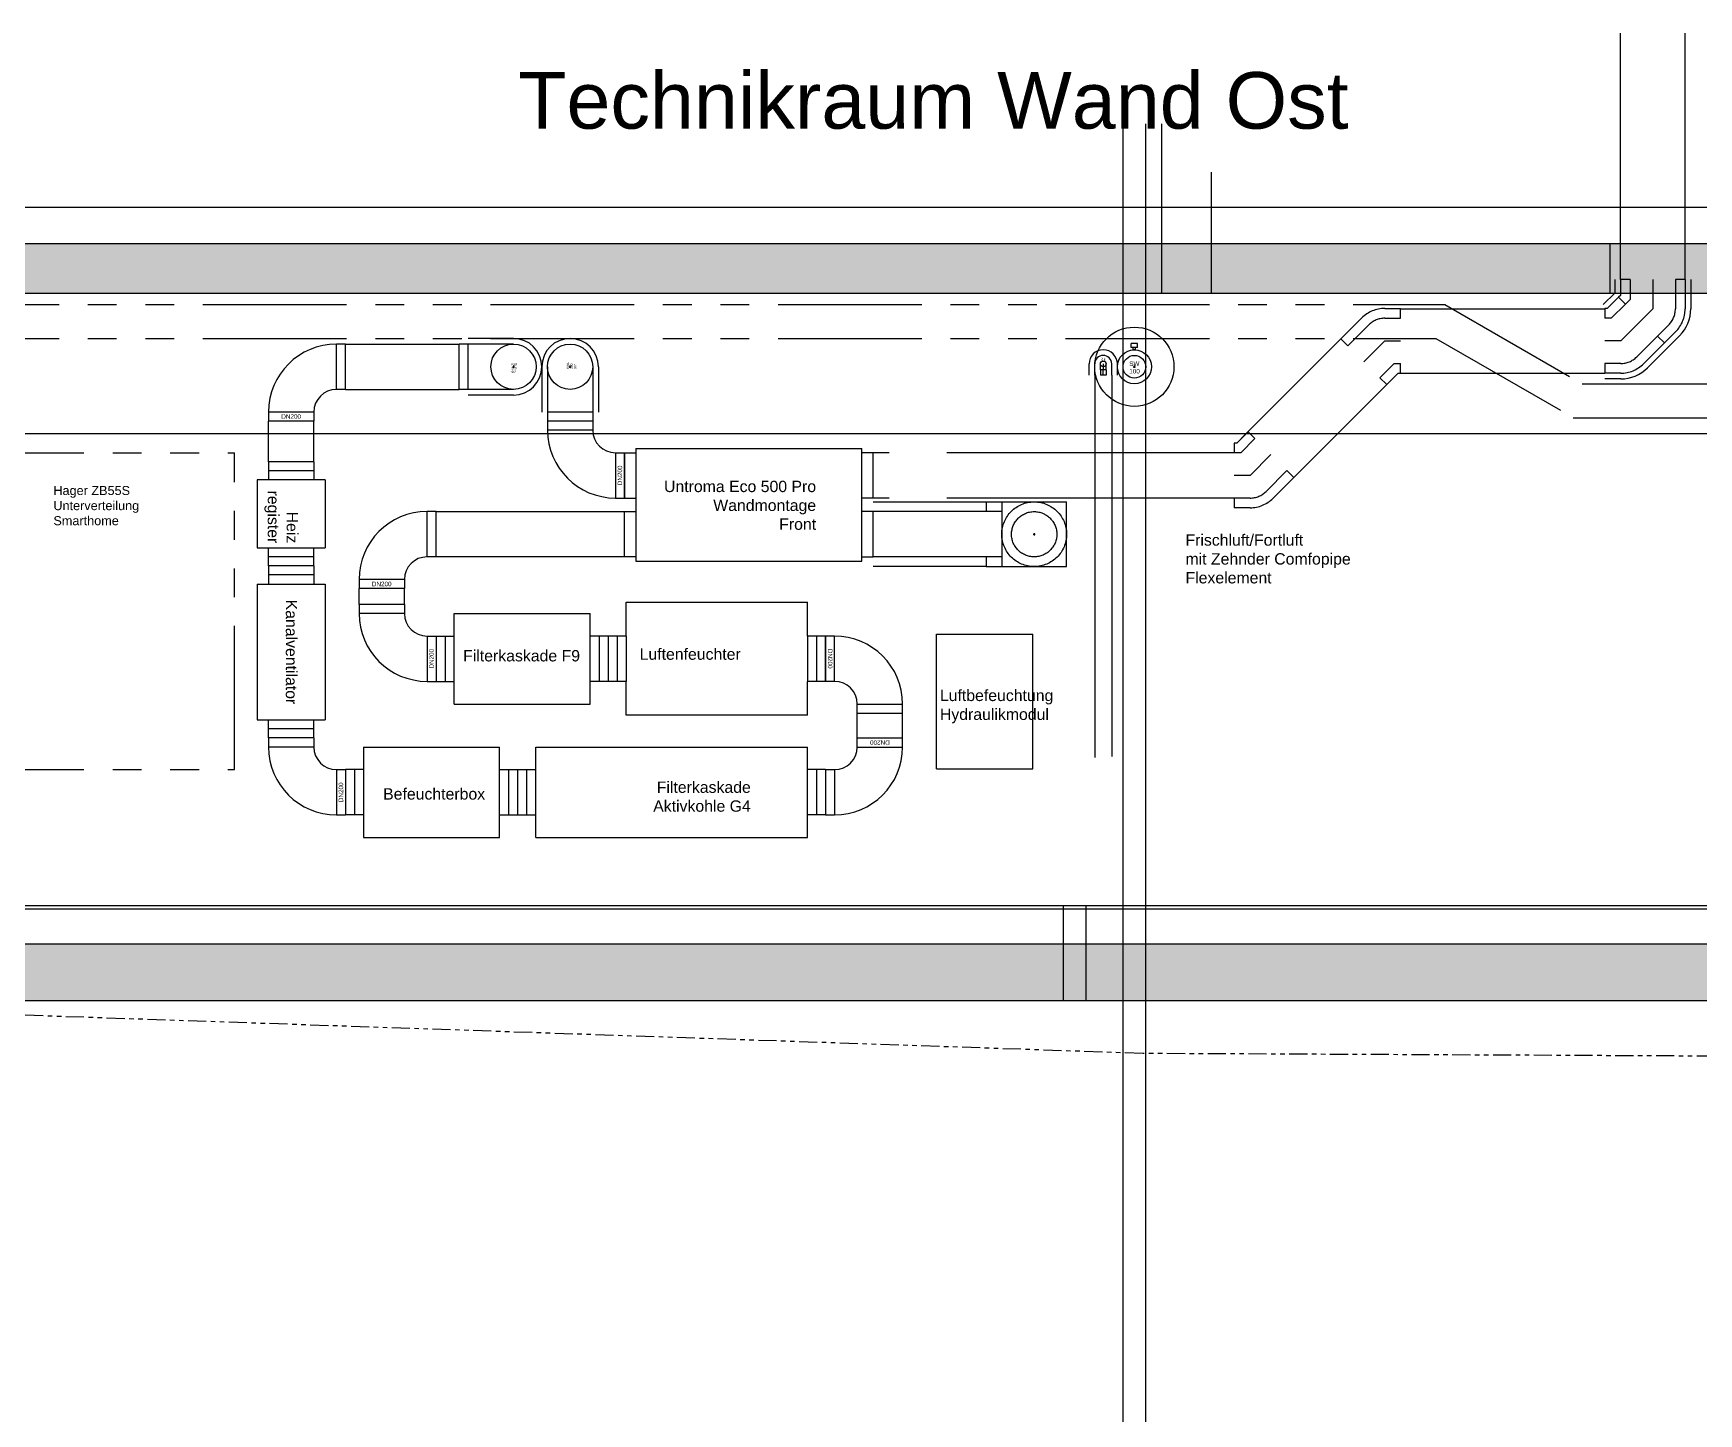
# Model space of a CAD drawing. Extents: x -4429 to 7335, y -4096 to 7109.
# Drawn here: x -209 to 527, y -1840 to -1230 of the extents above; entities that cross this region are included whole.
import ezdxf

# ---------------------------------------------------------------- set-up
doc = ezdxf.new("R2010")
doc.units = 0
doc.header["$LTSCALE"] = 2
for name, pattern in [('_Grundgrenze_', [9, 4, -1, 1, -1, 1, -1]), ('CENTER', [50.8, 31.75, -6.35, 6.35, -6.35]), ('CENTERX2', [101.6, 63.5, -12.7, 12.7, -12.7]), ('PHANTOM', [63.5, 31.75, -6.35, 6.35, -6.35, 6.35, -6.35])]:
    doc.linetypes.add(name, pattern=pattern)
doc.layers.add('A-DETL', color=3, linetype='Continuous', lineweight=18, plot=False)
doc.layers.add('TGA ... Montageraum', color=2, linetype='Continuous', lineweight=25, plot=False)
for name, color, linetype, lineweight in [('Hilfslinien', 7, 'Continuous', 25), ('Information', 7, 'Continuous', 25), ('Konstruktionslinien', 4, 'Continuous', 25), ('TGA ... Dämmung', 6, 'Continuous', 25), ('TGA ... Elektroinstallation', 30, 'PHANTOM', 25), ('TGA ... Frischwasser', 5, 'Continuous', 25), ('TGA ... Frischwasser ... Frischwasser kalt', 5, 'Continuous', 25), ('TGA ... KWL ... Abluft', 1, 'CENTERX2', 25)]:
    doc.layers.add(name, color=color, linetype=linetype, lineweight=lineweight)
for name, color, linetype, lineweight, true_color in [('Möbilierung ... Fußbodenbelag', 56, 'Continuous', 25, 0x808000), ('Rohbau ... Beton', 96, 'Continuous', 25, 0x008000), ('Rohbau ... Durchbrüche', 6, 'Continuous', 25, 0xf12bff), ('Rohbau ... Estrich', 253, 'Continuous', 25, 0xa0a0a4), ('TGA ... Abwasser', 206, 'Continuous', 25, 0x55007f), ('TGA ... KWL', 160, 'Continuous', 25, 0x0055ff), ('TGA ... KWL ... Zuluft', 160, 'CENTER', 25, 0x0055ff)]:
    doc.layers.add(name, color=color, linetype=linetype, lineweight=lineweight, true_color=true_color)
doc.styles.add('textstyle3', font='')
doc.styles.get('textstyle3').set_extended_font_data('Liberation Sans')

# ---------------------------------------------------------------- blocks, each defined once
blk = doc.blocks.new('Grundstücksgrenzen')
at = {"layer": 'A-DETL', "linetype": '_Grundgrenze_', "lineweight": 25}
for p, q in [((1979.64, 2394.56), (991.08, 2331.87)), ((991.08, 2331.87), (0, 2298.23))]:
    blk.add_line(p, q, dxfattribs=at)
blk = doc.blocks.new('Frischwasser-Bogen 90 Projektion')
at = {"layer": 'Konstruktionslinien'}
for p in [(0, 6.25), (4.9, 6.25)]:
    blk.add_line(p, (2.3, 6.25), dxfattribs=at)
at = {"layer": 'TGA ... Dämmung'}
for p, q in [((0, 10), (4.9, 10)), ((0, 2.5), (4.9, 2.5))]:
    blk.add_line(p, q, dxfattribs=at)
blk.add_arc((4.9, 6.25), 3.75, 270, 90, dxfattribs=at)
at = {"layer": 'TGA ... Frischwasser'}
for p, q in [((0, 5), (0, 7.5)), ((2.3, 7.5), (0, 7.5)), ((2.3, 7.5), (4.9, 7.5)), ((2.3, 5), (2.3, 7.5)), ((2.3, 5), (0, 5)), ((2.3, 5), (4.9, 5))]:
    blk.add_line(p, q, dxfattribs=at)
blk.add_circle((4.9, 6.25), 1.25, dxfattribs=at)
at = {"layer": 'TGA ... Montageraum'}
for p, q in [((0, 12.5), (4.9, 12.5)), ((0, 0), (4.9, 0))]:
    blk.add_line(p, q, dxfattribs=at)
blk.add_arc((4.9, 6.25), 6.25, 270, 90, dxfattribs=at)
at = {"layer": 'TGA ... Frischwasser', "insert": (6.46, 6.89), "char_height": 2, "attachment_point": 1, "style": 'textstyle3'}
blk.add_mtext('\\H0.6;FW\\P90%%d', dxfattribs=at)
blk = doc.blocks.new('KWL-Untroma Eco 500 Pro Wandmontage Front')
at = {"layer": 'TGA ... KWL'}
for p, q in [((-5, 27.9), (-5, 47.9)), ((-5, 47.9), (0, 47.9)), ((0, 49.8), (99.8, 49.8)), ((0, 49.8), (0, 0)), ((99.8, 0), (99.8, 49.8)), ((104.8, 47.9), (99.8, 47.9)), ((104.8, 27.9), (104.8, 47.9)), ((-5, 27.9), (0, 27.9)), ((104.8, 27.9), (99.8, 27.9)), ((-5, 1.9), (-5, 21.9)), ((-5, 21.9), (0, 21.9)), ((104.8, 21.9), (99.8, 21.9)), ((104.8, 1.9), (104.8, 21.9)), ((0, 1.9), (-5, 1.9)), ((99.8, 1.9), (104.8, 1.9)), ((0, 0), (99.8, 0))]:
    blk.add_line(p, q, dxfattribs=at)
at = {"layer": 'TGA ... KWL', "insert": (79.63, 35.53), "char_height": 5, "attachment_point": 3, "style": 'textstyle3'}
blk.add_mtext('Untroma Eco 500 Pro\\PWandmontage\\PFront', dxfattribs=at)
blk = doc.blocks.new('KWL-Bogen-90-200')
at = {"layer": 'TGA ... KWL'}
for p, q in [((30, 14), (30, 34)), ((34, 34), (30, 34)), ((34, 14), (34, 34)), ((34, 14), (30, 14)), ((20, 4), (0, 4)), ((0, 4), (0, 0)), ((20, 0), (0, 0)), ((20, 4), (20, 0))]:
    blk.add_line(p, q, dxfattribs=at)
for radius in [30, 10]:
    blk.add_arc((30, 4), radius, 90, 180, dxfattribs=at)
at = {"layer": 'TGA ... KWL', "insert": (5.65, 3.03), "char_height": 2, "attachment_point": 1, "style": 'textstyle3'}
blk.add_mtext('DN200', dxfattribs=at)
blk = doc.blocks.new('KWL-Bogen-90-200-Projektion')
at = {"layer": 'Konstruktionslinien'}
for p, q in [((19.5, 10), (20.5, 10)), ((20, 10.5), (20, 9.5))]:
    blk.add_line(p, q, dxfattribs=at)
at = {"layer": 'TGA ... KWL'}
for p, q in [((-4, 0), (-4, 20)), ((0, 20), (-4, 20)), ((0, 0), (0, 20)), ((20, 20), (0, 20)), ((0, 0), (-4, 0)), ((20, 0), (0, 0))]:
    blk.add_line(p, q, dxfattribs=at)
blk.add_circle((20, 10), 10, dxfattribs=at)
at = {"layer": 'TGA ... Montageraum'}
for p, q in [((20, 22.5), (0, 22.5)), ((20, -2.5), (0, -2.5))]:
    blk.add_line(p, q, dxfattribs=at)
blk.add_arc((20, 10), 12.5, 270, 90, dxfattribs=at)
at = {"layer": 'TGA ... KWL', "insert": (19.07, 11.57), "char_height": 1, "attachment_point": 1, "style": 'textstyle3'}
blk.add_mtext('KWL\\P200\\P90%%d', dxfattribs=at)
blk = doc.blocks.new('KWL-Befeuchterbox')
at = {"layer": 'TGA ... KWL'}
for p, q in [((0, 40), (60, 40)), ((0, 40), (0, 0)), ((60, 0), (60, 40)), ((-8, 30), (-8, 10)), ((-4, 30), (-8, 30)), ((-4, 30), (-4, 10)), ((0, 30), (-4, 30)), ((60, 30), (64, 30)), ((64, 30), (64, 10)), ((64, 30), (68, 30)), ((68, 30), (68, 10)), ((-4, 10), (-8, 10)), ((0, 10), (-4, 10)), ((60, 10), (64, 10)), ((64, 10), (68, 10)), ((0, 0), (60, 0))]:
    blk.add_line(p, q, dxfattribs=at)
at = {"layer": 'TGA ... KWL', "insert": (53.66, 21.78), "char_height": 5, "attachment_point": 3, "style": 'textstyle3'}
blk.add_mtext('Befeuchterbox', dxfattribs=at)
blk = doc.blocks.new('KWL-Filterbox-F9')
at = {"layer": 'TGA ... KWL'}
for p, q in [((0, 40), (60, 40)), ((0, 0), (0, 40)), ((60, 0), (60, 40)), ((-8, 30), (-8, 10)), ((-8, 30), (-4, 30)), ((-4, 30), (-4, 10)), ((-4, 30), (0, 30)), ((64, 30), (60, 30)), ((64, 30), (64, 10)), ((68, 30), (64, 30)), ((68, 30), (68, 10)), ((-8, 10), (-4, 10)), ((-4, 10), (0, 10)), ((64, 10), (60, 10)), ((68, 10), (64, 10)), ((0, 0), (60, 0))]:
    blk.add_line(p, q, dxfattribs=at)
at = {"layer": 'TGA ... KWL', "insert": (55.57, 23.82), "char_height": 5, "attachment_point": 3, "style": 'textstyle3'}
blk.add_mtext('Filterkaskade F9', dxfattribs=at)
blk = doc.blocks.new('KWL-Luftentfeuchter')
at = {"layer": 'TGA ... KWL'}
for p, q in [((0, 35), (0, 50)), ((0, 50), (80, 50)), ((80, 35), (80, 50)), ((-8, 35), (-8, 15)), ((-4, 35), (-8, 35)), ((-4, 35), (-4, 15)), ((0, 35), (-4, 35)), ((0, 35), (0, 15)), ((80, 35), (80, 15)), ((84, 35), (80, 35)), ((84, 35), (84, 15)), ((88, 35), (84, 35)), ((88, 35), (88, 15)), ((-4, 15), (-8, 15)), ((0, 15), (-4, 15)), ((0, 0), (0, 15)), ((80, 0), (80, 15)), ((84, 15), (80, 15)), ((88, 15), (84, 15)), ((80, 0), (0, 0))]:
    blk.add_line(p, q, dxfattribs=at)
at = {"layer": 'TGA ... KWL', "insert": (50.54, 29.54), "char_height": 5, "attachment_point": 3, "style": 'textstyle3'}
blk.add_mtext('Luftenfeuchter', dxfattribs=at)
blk = doc.blocks.new('KWL-Heizregister')
at = {"layer": 'TGA ... KWL'}
for p, q in [((0, 30), (30, 30)), ((0, 30), (0, 0)), ((30, 0), (30, 30)), ((-8, 25), (-8, 5)), ((-8, 25), (-4, 25)), ((-4, 25), (-4, 5)), ((-4, 25), (0, 25)), ((34, 25), (30, 25)), ((34, 25), (34, 5)), ((38, 25), (34, 25)), ((38, 25), (38, 5)), ((-8, 5), (-4, 5)), ((-4, 5), (0, 5)), ((0, 0), (30, 0)), ((34, 5), (30, 5)), ((38, 5), (34, 5))]:
    blk.add_line(p, q, dxfattribs=at)
at = {"layer": 'TGA ... KWL', "insert": (28, 18), "char_height": 5, "attachment_point": 3, "style": 'textstyle3'}
blk.add_mtext('Heiz\\Pregister', dxfattribs=at)
blk = doc.blocks.new('KWL-Filterbox-F9-AK-G4')
at = {"layer": 'TGA ... KWL'}
for p, q in [((0, 40), (120, 40)), ((0, 0), (0, 40)), ((120, 0), (120, 40)), ((-8, 30), (-8, 10)), ((-8, 30), (-4, 30)), ((-4, 30), (-4, 10)), ((-4, 30), (0, 30)), ((124, 30), (120, 30)), ((124, 30), (124, 10)), ((128, 30), (124, 30)), ((128, 30), (128, 10)), ((-8, 10), (-4, 10)), ((-4, 10), (0, 10)), ((124, 10), (120, 10)), ((128, 10), (124, 10)), ((0, 0), (120, 0))]:
    blk.add_line(p, q, dxfattribs=at)
at = {"layer": 'TGA ... KWL', "insert": (94.98, 24.75), "char_height": 5, "attachment_point": 3, "style": 'textstyle3'}
blk.add_mtext('Filterkaskade\\PAktivkohle G4', dxfattribs=at)
blk = doc.blocks.new('KWL-Kanalventilator')
at = {"layer": 'TGA ... KWL'}
for p, q in [((0, 30), (60, 30)), ((0, 0), (0, 30)), ((60, 0), (60, 30)), ((-8, 25), (-8, 5)), ((-8, 25), (-4, 25)), ((-4, 25), (-4, 5)), ((-4, 25), (0, 25)), ((64, 25), (60, 25)), ((64, 25), (64, 5)), ((68, 25), (64, 25)), ((68, 25), (68, 5)), ((-8, 5), (-4, 5)), ((-4, 5), (0, 5)), ((0, 0), (60, 0)), ((64, 5), (60, 5)), ((68, 5), (64, 5))]:
    blk.add_line(p, q, dxfattribs=at)
at = {"layer": 'TGA ... KWL', "insert": (53.12, 17.65), "char_height": 5, "attachment_point": 3, "style": 'textstyle3'}
blk.add_mtext('Kanalventilator', dxfattribs=at)
blk = doc.blocks.new('KWL Comfopipe DN200 45 Grad')
at = {"layer": 'Konstruktionslinien'}
for p, q in [((14.3, 13), (19.25, 17.95)), ((14.3, 0), (14.3, 13))]:
    blk.add_line(p, q, dxfattribs=at)
at = {"layer": 'TGA ... KWL ... Abluft'}
for p, q in [((4.19, 23.11), (9.14, 28.06)), ((7.23, 20.07), (12.18, 25.02)), ((12.18, 25.02), (9.14, 28.06)), ((0, 0), (0, 13)), ((4.3, 0), (4.3, 13)), ((24.3, 8.86), (26.32, 10.88)), ((24.3, 0), (24.3, 8.86)), ((29.36, 7.84), (26.32, 10.88)), ((28.6, 7.08), (29.36, 7.84)), ((0, 0), (4.3, 0)), ((24.3, 0), (28.6, 0)), ((28.6, 0), (28.6, 7.08))]:
    blk.add_line(p, q, dxfattribs=at)
for radius in [14.3, 10]:
    blk.add_arc((14.3, 13), radius, 135, 180, dxfattribs=at)
blk = doc.blocks.new('KWL Comfopipe DN200 2 45 Grad Projektion')
at = {"layer": 'Konstruktionslinien'}
for p, q in [((21.14, 14.8), (21.14, 13.8)), ((20.64, 14.3), (21.64, 14.3))]:
    blk.add_line(p, q, dxfattribs=at)
at = {"layer": 'TGA ... KWL ... Abluft'}
for p, q in [((0, 28.6), (35.44, 28.6)), ((0, 28.6), (0, 24.3)), ((6.84, 24.3), (0, 24.3)), ((6.84, 28.6), (6.84, 0)), ((35.44, 0), (35.44, 28.6)), ((0, 4.3), (0, 0)), ((6.84, 4.3), (0, 4.3)), ((0, 0), (35.44, 0))]:
    blk.add_line(p, q, dxfattribs=at)
for radius in [14.3, 10]:
    blk.add_circle((21.14, 14.3), radius, dxfattribs=at)
blk = doc.blocks.new('KWL-Luftbefeuchtung-Hydraulikbox')
at = {"layer": 'TGA ... KWL'}
for p, q in [((0, 59.5), (42.5, 59.5)), ((0, 0), (0, 59.5)), ((42.5, 0), (42.5, 59.5)), ((0, 0), (42.5, 0))]:
    blk.add_line(p, q, dxfattribs=at)
at = {"layer": 'TGA ... KWL', "insert": (1.5, 35), "char_height": 5, "attachment_point": 1, "style": 'textstyle3'}
blk.add_mtext('Luftbefeuchtung\\PHydraulikmodul', dxfattribs=at)
blk = doc.blocks.new('Schmutzwasser DN100')
at = {"layer": 'Konstruktionslinien'}
for p, q in [((-0.5, 0), (0.5, 0)), ((0, -0.5), (0, 0.5))]:
    blk.add_line(p, q, dxfattribs=at)
at = {"layer": 'TGA ... Abwasser'}
blk.add_circle((0, 0), 5, dxfattribs=at)
at = {"layer": 'TGA ... Montageraum'}
for p, q in [((1.35, 10.3), (-1.35, 10.3)), ((-1.35, 8.5), (-1.35, 10.3)), ((1.35, 8.5), (-1.35, 8.5)), ((-0.5, 7.5), (-0.5, 8.5)), ((0.5, 8.5), (-0.5, 8.5)), ((0.5, 7.5), (-0.5, 7.5)), ((0.5, 7.5), (0.5, 8.5)), ((1.35, 8.5), (1.35, 10.3))]:
    blk.add_line(p, q, dxfattribs=at)
blk.add_circle((0, 0), 7.5, dxfattribs=at)
at = {"layer": 'TGA ... Abwasser', "insert": (-2.25, 2.36), "char_height": 5, "attachment_point": 1, "style": 'textstyle3'}
blk.add_mtext('\\H2;SW\\P100', dxfattribs=at)
blk = doc.blocks.new('KWL Comfopipe DN200 2 45 Grad')
at = {"layer": 'TGA ... Montageraum'}
for p, q in [((7.37, 29.83), (16.56, 39.02)), ((28.44, 43.94), (35.44, 43.94)), ((2.42, 24.88), (7.37, 29.83)), ((-2.5, 0), (-2.5, 13)), ((31.1, 6.04), (36.13, 11.07)), ((31.1, 0), (31.1, 6.04))]:
    blk.add_line(p, q, dxfattribs=at)
for centre, start, end in [((28.44, 27.14), 90, 135), ((14.3, 13), 135, 180)]:
    blk.add_arc(centre, 16.8, start, end, dxfattribs=at)
at = {"layer": 'TGA ... KWL ... Abluft', "rotation": 315}
blk.add_blockref('KWL Comfopipe DN200 45 Grad', (9.14, 28.06), dxfattribs=at)
at = {"layer": 'TGA ... KWL ... Abluft'}
blk.add_blockref('KWL Comfopipe DN200 45 Grad', (0, 0), dxfattribs=at)

msp = doc.modelspace()

# ---------------------------------------------------------------- hatches: boundary and pattern name
at = {"layer": 'Rohbau ... Beton', "transparency": 33554687}
h = msp.add_hatch(dxfattribs=at)
h.set_pattern_fill('ANSI33', color=256, style=0, pattern_type=0)
h.paths.add_polyline_path([(914, -1344.82), (914, -1322.82), (-412, -1322.82), (-412, -1344.82)], flags=0)
h = msp.add_hatch(dxfattribs=at)
h.set_pattern_fill('ANSI33', color=256, style=0, pattern_type=0)
h.paths.add_polyline_path([(-412, -1632.32), (914, -1632.32), (914, -1657.32), (-412, -1657.32)], flags=0)

# ---------------------------------------------------------------- linework, layer by layer
at = {"layer": 'Hilfslinien'}
msp.add_line((-412, -1406.82), (914, -1406.82), dxfattribs=at)
msp.add_circle((277.38, -1377.32), 17.5, dxfattribs=at)
at = {"layer": 'Möbilierung ... Fußbodenbelag'}
msp.add_line((-388, -1615.32), (890, -1615.32), dxfattribs=at)
at = {"layer": 'Rohbau ... Beton'}
for p, q in [((-412, -1322.82), (914, -1322.82)), ((-388, -1344.82), (890, -1344.82)), ((-388, -1632.32), (890, -1632.32)), ((-412, -1657.32), (914, -1657.32))]:
    msp.add_line(p, q, dxfattribs=at)
at = {"layer": 'Rohbau ... Durchbrüche'}
for p, q in [((289.5, -1344.82), (289.5, -1270)), ((311.5, -1344.82), (311.5, -1291.36)), ((487.5, -1344.82), (487.5, -1322.82))]:
    msp.add_line(p, q, dxfattribs=at)
at = {"layer": 'Rohbau ... Estrich'}
for p, q in [((-412, -1306.82), (914, -1306.82)), ((-388, -1616.82), (890, -1616.82))]:
    msp.add_line(p, q, dxfattribs=at)
at = {"layer": 'TGA ... Abwasser'}
for p, q in [((272.38, -2060.3), (272.38, -1270)), ((282.38, -2060.3), (282.38, -1270)), ((246, -1615.32), (246, -1657.32)), ((256, -1615.32), (256, -1657.32))]:
    msp.add_line(p, q, dxfattribs=at)
at = {"layer": 'TGA ... Elektroinstallation'}
for p, q in [((-388, -1349.82), (414.54, -1349.82)), ((414.54, -1349.82), (475.16, -1384.82)), ((-388, -1364.82), (410.52, -1364.82)), ((410.52, -1364.82), (471.14, -1399.82)), ((475.16, -1384.82), (530.6, -1384.82)), ((471.14, -1399.82), (534.62, -1399.82)), ((-250, -1415.32), (-120, -1415.32)), ((-120, -1555.32), (-120, -1415.32)), ((-250, -1555.32), (-120, -1555.32))]:
    msp.add_line(p, q, dxfattribs=at)
at = {"layer": 'TGA ... Frischwasser ... Frischwasser kalt'}
for p, q in [((259.88, -1380.97), (259.88, -1550)), ((267.38, -1380.97), (267.38, -1549.47))]:
    msp.add_line(p, q, dxfattribs=at)
at = {"layer": 'TGA ... KWL'}
for p, q in [((-71, -1367.32), (-20.8, -1367.32)), ((-71, -1387.32), (-20.8, -1387.32)), ((-105, -1419.32), (-105, -1401.32)), ((-85, -1419.32), (-85, -1401.32)), ((-31, -1441.32), (52.2, -1441.32)), ((52.2, -1461.32), (-31, -1461.32)), ((-65, -1482.32), (-65, -1475.32)), ((-45, -1482.32), (-45, -1475.32)), ((155, -1541.32), (155, -1530.32)), ((175, -1541.32), (175, -1530.32))]:
    msp.add_line(p, q, dxfattribs=at)
at = {"layer": 'TGA ... KWL ... Abluft'}
for p, q in [((492, -1338.75), (492, -1230)), ((520.6, -1338.75), (520.6, -1230)), ((394.93, -1351.69), (485.16, -1351.69)), ((368.63, -1364.97), (324.54, -1409.06)), ((394.93, -1380.19), (485.16, -1380.19)), ((347.8, -1426.24), (388.85, -1385.19)), ((321.5, -1415.32), (162, -1415.32)), ((321.5, -1435.32), (162, -1435.32))]:
    msp.add_line(p, q, dxfattribs=at)
at = {"layer": 'TGA ... KWL ... Zuluft'}
for p, q in [((162, -1437.02), (212, -1437.02)), ((212, -1441.32), (162, -1441.32)), ((212, -1461.32), (162, -1461.32)), ((212, -1465.62), (162, -1465.62))]:
    msp.add_line(p, q, dxfattribs=at)

# ---------------------------------------------------------------- block references
at = {"layer": 'Information', "rotation": 356.1}
msp.add_blockref('Grundstücksgrenzen', (-866.16, -3939.78), dxfattribs=at)
at = {"layer": 'TGA ... Abwasser'}
msp.add_blockref('Schmutzwasser DN100', (277.38, -1377.32), dxfattribs=at)
at = {"layer": 'TGA ... Frischwasser', "rotation": 90}
msp.add_blockref('Frischwasser-Bogen 90 Projektion', (269.88, -1380.97), dxfattribs=at)
at = {"layer": 'TGA ... KWL'}
for name, p, rotation in [('KWL Comfopipe DN200 45 Grad', (368.63, -1364.97), 315), ('KWL-Bogen-90-200-Projektion', (38.2, -1397.32), 90), ('KWL-Bogen-90-200', (52.2, -1435.32), 90), ('KWL Comfopipe DN200 45 Grad', (347.8, -1426.24), 135), ('KWL-Heizregister', (-110, -1427.32), 270), ('KWL-Bogen-90-200', (-65, -1475.32), 360), ('KWL-Kanalventilator', (-110, -1473.32), 270), ('KWL-Bogen-90-200', (-31, -1516.32), 90), ('KWL-Bogen-90-200', (141, -1496.32), 270), ('KWL-Bogen-90-200', (-71, -1575.32), 90), ('KWL-Bogen-90-200', (175, -1541.32), 180)]:
    msp.add_blockref(name, p, dxfattribs=dict(at, rotation=rotation))
for name, p in [('KWL-Bogen-90-200', (-105, -1401.32)), ('KWL-Bogen-90-200-Projektion', (-16.8, -1387.32)), ('KWL-Untroma Eco 500 Pro Wandmontage Front', (57.2, -1463.22)), ('KWL Comfopipe DN200 2 45 Grad Projektion', (212, -1465.62)), ('KWL-Luftentfeuchter', (53, -1531.32)), ('KWL-Filterbox-F9', (-23, -1526.32)), ('KWL-Luftbefeuchtung-Hydraulikbox', (190, -1555.02)), ('KWL-Befeuchterbox', (-63, -1585.32)), ('KWL-Filterbox-F9-AK-G4', (13, -1585.32))]:
    msp.add_blockref(name, p, dxfattribs=at)
at = {"layer": 'TGA ... KWL ... Abluft', "rotation": 180}
msp.add_blockref('KWL Comfopipe DN200 2 45 Grad', (520.6, -1338.75), dxfattribs=at)

# ---------------------------------------------------------------- texts
at = {"layer": 'Information', "insert": (5.24, -1247.14), "char_height": 25, "attachment_point": 1, "style": 'textstyle3'}
msp.add_mtext('Technikraum Wand Ost', dxfattribs=at)
at = {"layer": 'TGA ... Elektroinstallation', "insert": (-200, -1430), "char_height": 4, "attachment_point": 1, "style": 'textstyle3'}
msp.add_mtext('Hager ZB55S\\PUnterverteilung\\PSmarthome', dxfattribs=at)
at = {"layer": 'TGA ... KWL', "insert": (299.95, -1451.37), "char_height": 5, "attachment_point": 1, "style": 'textstyle3'}
msp.add_mtext('Frischluft/Fortluft\\Pmit Zehnder Comfopipe\\PFlexelement', dxfattribs=at)

doc.saveas('drawing.dxf')
